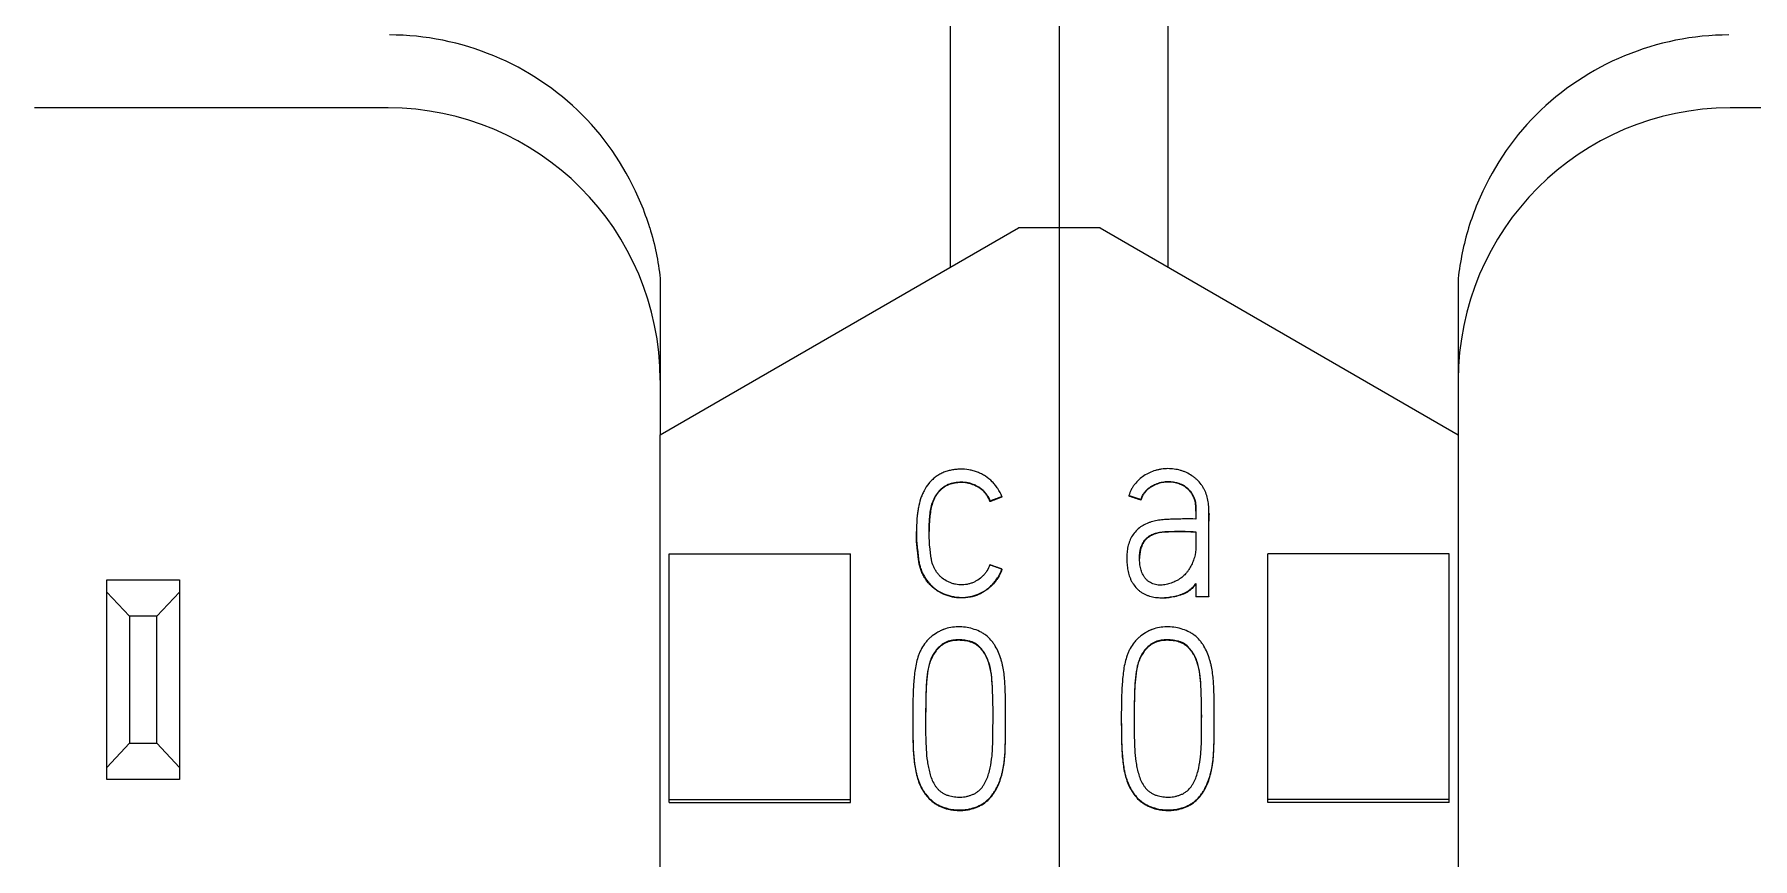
# Model space of a CAD drawing. Header units: millimetres. Extents: x 41350 to 54029, y 25852 to 34717.
# Drawn here: x 46935.92 to 46954.87, y 33548.63 to 33557.71 of the extents above; entities that cross this region are included whole.
import ezdxf

# ---------------------------------------------------------------- set-up
doc = ezdxf.new("R2010")
doc.units = ezdxf.units.MM
doc.set_wipeout_variables(frame=1)
doc.layers.add('! NO PLOT !', color=7, linetype='Continuous', true_color=0xff75dd, plot=False)
doc.layers.add('004-PI-DIN Šina', color=3, linetype='Continuous')
doc.layers.add('SI-ORMAR-Oprema', color=30, linetype='Continuous', lineweight=5)

# ---------------------------------------------------------------- blocks, each defined once
blk = doc.blocks.new('*U554')
at = {"layer": '004-PI-DIN Šina'}
for p, q in [((45.323, 57.85), (-241.3, 57.85)), ((45.323, 57.789), (-241.3, 57.789)), ((45.323, 52.625), (-241.3, 52.625))]:
    blk.add_line(p, q, dxfattribs=at)
blk = doc.blocks.new('6ES7521-1BL00-0AB0')
blk.add_wipeout([(-17.4, 69.029), (17.4, 69.029), (17.4, -77.971), (-17.4, -77.971)]).dxf.layer = 'SI-ORMAR-Oprema'
blk.add_wipeout([(-17.4, 69.029), (17.4, 69.029), (17.4, -77.971), (-17.4, -77.971)]).dxf.layer = 'SI-ORMAR-Oprema'
at = {"layer": 'SI-ORMAR-Oprema'}
for p, q in [((-17.4, 62.279), (-17.4, 56.709)), ((17.4, 62.279), (17.4, 56.709)), ((-16.2, 56.276), (-16.2, 61.023)), ((16.2, 56.276), (16.2, 61.023)), ((-6.1, 58.029), (-10, 58.029)), ((10, 58.029), (6.1, 58.029)), ((-17.4, 56.709), (-17.4, -56.709)), ((-16.95, 56.709), (-17.4, 56.709)), ((-16.95, 56.709), (-13, 54.429)), ((13, 54.429), (16.95, 56.709)), ((17.4, 56.709), (16.95, 56.709)), ((17.4, 56.709), (17.4, -56.709)), ((-13, 56.149), (-13, 54.429)), ((13, 56.149), (13, 54.429)), ((-13, 54.429), (-13, -54.387)), ((13, -54.387), (13, 54.429)), ((-16.632, 53.759), (-16.632, 53.753)), ((-16.499, 53.715), (-16.499, 53.709)), ((16.637, 53.699), (16.637, 53.692)), ((16.768, 53.748), (16.768, 53.742)), ((-15.748, 53.558), (-15.748, 53.565)), ((-15.892, 53.359), (-15.892, 53.221)), ((15.827, 53.369), (15.827, 53.363)), ((-16.655, 53.07), (-16.655, 53.064)), ((-15.1, 50.411), (-15.1, 53.115)), ((-13.1, 53.115), (-15.1, 53.115)), ((-13.1, 50.411), (-13.1, 53.115)), ((13.1, 50.411), (13.1, 53.115)), ((13.1, 53.115), (15.1, 53.115)), ((15.1, 50.411), (15.1, 53.115)), ((16.768, 52.948), (16.768, 52.942)), ((-15.892, 52.791), (-15.892, 52.647)), ((6.9, 52.829), (7.7, 52.829)), ((6.9, 52.695), (6.9, 52.829)), ((6.9, 50.762), (6.9, 52.695)), ((7.15, 52.429), (6.9, 52.695)), ((7.7, 52.695), (7.45, 52.429)), ((7.7, 52.829), (7.7, 52.695)), ((7.7, 52.695), (7.7, 50.762)), ((-15.892, 52.647), (-15.892, 52.641)), ((-15.892, 52.647), (-15.75, 52.647)), ((-15.75, 52.641), (-15.892, 52.641)), ((-15.75, 52.647), (-15.75, 52.641)), ((7.45, 52.429), (7.15, 52.429)), ((7.15, 52.429), (7.15, 51.029)), ((7.45, 51.029), (7.45, 52.429)), ((-16.715, 51.315), (-16.715, 51.309)), ((-15.691, 51.267), (-15.691, 51.273)), ((15.785, 51.315), (15.785, 51.309)), ((16.809, 51.267), (16.809, 51.273)), ((6.9, 50.762), (7.15, 51.029)), ((7.15, 51.029), (7.45, 51.029)), ((7.45, 51.029), (7.7, 50.762)), ((6.9, 50.629), (6.9, 50.762)), ((7.7, 50.629), (6.9, 50.629)), ((7.7, 50.762), (7.7, 50.629)), ((-15.1, 50.377), (-15.1, 50.411)), ((-13.1, 50.411), (-15.1, 50.411)), ((-13.1, 50.377), (-13.1, 50.411)), ((13.1, 50.377), (13.1, 50.411)), ((13.1, 50.411), (15.1, 50.411)), ((15.1, 50.377), (15.1, 50.411)), ((-13.1, 50.377), (-15.1, 50.377)), ((13.1, 50.377), (15.1, 50.377))]:
    blk.add_line(p, q, dxfattribs=at)
for centre, start, end in [((-10, 55.029), 90, 180), ((10, 55.029), 0, 90)]:
    blk.add_arc(centre, 3, start, end, dxfattribs=at)
for points, knots in [([(-10.017, 58.833), (-10.411, 58.833), (-11.195, 58.672), (-12.198, 58.011), (-12.691, 57.261), (-12.857, 56.8), (-12.885, 56.709)], [0, 0, 0, 0, 0.308367, 0.616734, 0.925101, 1, 1, 1, 1]), ([(12.885, 56.709), (12.857, 56.8), (12.691, 57.261), (12.198, 58.011), (11.195, 58.672), (10.411, 58.833), (10.017, 58.833), (10.017, 58.833), (10.017, 58.833)], [0, 0, 0, 0, 0.074899, 0.383266, 0.691633, 1, 1, 1, 1, 1, 1]), ([(-15.75, 52.647), (-15.75, 52.74), (-15.75, 52.833), (-15.75, 52.972), (-15.75, 53.018), (-15.75, 53.111), (-15.75, 53.158), (-15.75, 53.227), (-15.75, 53.25), (-15.751, 53.297), (-15.751, 53.343), (-15.751, 53.39), (-15.751, 53.436), (-15.75, 53.459), (-15.749, 53.529), (-15.747, 53.575), (-15.751, 53.644), (-15.753, 53.668), (-15.761, 53.714), (-15.766, 53.736), (-15.78, 53.78), (-15.789, 53.802), (-15.804, 53.833), (-15.81, 53.843), (-15.822, 53.863), (-15.829, 53.873), (-15.849, 53.9), (-15.865, 53.918), (-15.89, 53.942), (-15.899, 53.95), (-15.917, 53.964), (-15.927, 53.971), (-15.956, 53.99), (-15.976, 54.002), (-16.008, 54.016), (-16.019, 54.021), (-16.041, 54.029), (-16.052, 54.032), (-16.085, 54.042), (-16.108, 54.047), (-16.143, 54.051), (-16.155, 54.053), (-16.178, 54.054), (-16.19, 54.055), (-16.224, 54.054), (-16.248, 54.053), (-16.282, 54.048), (-16.294, 54.046), (-16.317, 54.041), (-16.328, 54.038), (-16.384, 54.021), (-16.426, 54.002), (-16.485, 53.963), (-16.503, 53.949), (-16.537, 53.917), (-16.553, 53.901), (-16.574, 53.873), (-16.581, 53.863), (-16.594, 53.844), (-16.611, 53.813), (-16.625, 53.781), (-16.632, 53.759)], [0, 0, 0, 0, 0.125, 0.125, 0.1875, 0.1875, 0.25, 0.25, 0.28125, 0.28125, 0.3125, 0.34375, 0.34375, 0.375, 0.375, 0.4375, 0.4375, 0.46875, 0.46875, 0.5, 0.5, 0.53125, 0.53125, 0.546875, 0.546875, 0.5625, 0.5625, 0.59375, 0.59375, 0.609375, 0.609375, 0.625, 0.625, 0.65625, 0.65625, 0.671875, 0.671875, 0.6875, 0.6875, 0.71875, 0.71875, 0.734375, 0.734375, 0.75, 0.75, 0.78125, 0.78125, 0.796875, 0.796875, 0.8125, 0.8125, 0.875, 0.875, 0.90625, 0.90625, 0.9375, 0.9375, 0.953125, 0.953125, 0.96875, 1, 1, 1, 1]), ([(16.768, 53.748), (16.756, 53.779), (16.741, 53.808), (16.715, 53.848), (16.705, 53.862), (16.69, 53.881), (16.685, 53.887), (16.674, 53.899), (16.668, 53.905), (16.639, 53.934), (16.614, 53.954), (16.573, 53.98), (16.558, 53.989), (16.529, 54.003), (16.514, 54.01), (16.484, 54.022), (16.469, 54.027), (16.437, 54.036), (16.421, 54.039), (16.373, 54.047), (16.34, 54.05), (16.291, 54.048), (16.275, 54.047), (16.242, 54.044), (16.226, 54.041), (16.194, 54.035), (16.179, 54.031), (16.148, 54.022), (16.132, 54.016), (16.102, 54.003), (16.088, 53.996), (16.06, 53.979), (16.046, 53.97), (16.02, 53.95), (16.008, 53.94), (15.99, 53.923), (15.985, 53.917), (15.973, 53.905), (15.968, 53.899), (15.942, 53.867), (15.924, 53.84), (15.902, 53.796), (15.895, 53.781), (15.882, 53.751), (15.877, 53.736), (15.862, 53.69), (15.854, 53.658), (15.845, 53.611), (15.843, 53.595), (15.838, 53.562), (15.836, 53.546), (15.831, 53.498), (15.829, 53.465), (15.828, 53.417), (15.827, 53.401), (15.827, 53.369), (15.827, 53.353), (15.827, 53.321), (15.827, 53.304), (15.827, 53.272), (15.828, 53.256), (15.83, 53.224), (15.832, 53.208), (15.835, 53.176), (15.838, 53.16), (15.842, 53.128), (15.843, 53.112), (15.846, 53.08), (15.848, 53.063), (15.853, 53.031), (15.856, 53.015), (15.863, 52.984), (15.867, 52.969), (15.878, 52.938), (15.884, 52.923), (15.897, 52.894), (15.905, 52.88), (15.922, 52.852), (15.931, 52.838), (15.95, 52.812), (15.96, 52.8), (15.976, 52.782), (15.982, 52.776), (15.993, 52.765), (15.999, 52.759), (16.018, 52.743), (16.03, 52.733), (16.07, 52.705), (16.098, 52.689), (16.143, 52.67), (16.159, 52.664), (16.19, 52.655), (16.205, 52.65), (16.237, 52.644), (16.253, 52.641), (16.277, 52.638), (16.286, 52.638), (16.302, 52.637), (16.31, 52.636), (16.351, 52.636), (16.383, 52.639), (16.423, 52.646), (16.431, 52.648), (16.447, 52.652), (16.455, 52.654), (16.478, 52.661), (16.493, 52.667), (16.538, 52.685), (16.566, 52.701), (16.607, 52.729), (16.62, 52.739), (16.644, 52.76), (16.668, 52.782), (16.689, 52.807), (16.708, 52.833), (16.717, 52.847), (16.743, 52.888), (16.757, 52.917), (16.768, 52.948)], [0, 0, 0, 0, 0.03125, 0.03125, 0.046875, 0.046875, 0.054687, 0.054687, 0.0625, 0.0625, 0.09375, 0.09375, 0.109375, 0.109375, 0.125, 0.125, 0.140625, 0.140625, 0.15625, 0.15625, 0.1875, 0.1875, 0.203125, 0.203125, 0.21875, 0.21875, 0.234375, 0.234375, 0.25, 0.25, 0.265625, 0.265625, 0.28125, 0.28125, 0.296875, 0.296875, 0.304687, 0.304687, 0.3125, 0.3125, 0.34375, 0.34375, 0.359375, 0.359375, 0.375, 0.375, 0.40625, 0.40625, 0.421875, 0.421875, 0.4375, 0.4375, 0.46875, 0.46875, 0.484375, 0.484375, 0.5, 0.5, 0.515625, 0.515625, 0.53125, 0.53125, 0.546875, 0.546875, 0.5625, 0.5625, 0.578125, 0.578125, 0.59375, 0.59375, 0.609375, 0.609375, 0.625, 0.625, 0.640625, 0.640625, 0.65625, 0.65625, 0.671875, 0.671875, 0.6875, 0.6875, 0.695313, 0.695313, 0.703125, 0.703125, 0.71875, 0.71875, 0.75, 0.75, 0.765625, 0.765625, 0.78125, 0.78125, 0.796875, 0.796875, 0.804688, 0.804688, 0.8125, 0.8125, 0.84375, 0.84375, 0.851563, 0.851563, 0.859375, 0.859375, 0.875, 0.875, 0.90625, 0.90625, 0.921875, 0.921875, 0.9375, 0.953125, 0.953125, 0.96875, 0.96875, 1, 1, 1, 1]), ([(-16.499, 53.715), (-16.493, 53.735), (-16.484, 53.753), (-16.469, 53.779), (-16.463, 53.788), (-16.45, 53.804), (-16.444, 53.812), (-16.422, 53.834), (-16.406, 53.846), (-16.371, 53.869), (-16.353, 53.878), (-16.316, 53.893), (-16.296, 53.9), (-16.256, 53.909), (-16.236, 53.912), (-16.205, 53.913), (-16.195, 53.913), (-16.174, 53.913), (-16.164, 53.912), (-16.133, 53.908), (-16.113, 53.904), (-16.084, 53.896), (-16.075, 53.892), (-16.056, 53.885), (-16.046, 53.88), (-16.019, 53.866), (-16.002, 53.854), (-15.979, 53.834), (-15.972, 53.827), (-15.958, 53.812), (-15.945, 53.796), (-15.934, 53.779), (-15.924, 53.761), (-15.92, 53.752), (-15.908, 53.723), (-15.902, 53.704), (-15.897, 53.673), (-15.895, 53.663), (-15.893, 53.643), (-15.893, 53.633), (-15.892, 53.602), (-15.892, 53.582), (-15.892, 53.541), (-15.892, 53.52), (-15.892, 53.5)], [0, 0, 0, 0, 0.0625, 0.0625, 0.09375, 0.09375, 0.125, 0.125, 0.1875, 0.1875, 0.25, 0.25, 0.3125, 0.3125, 0.375, 0.375, 0.40625, 0.40625, 0.4375, 0.4375, 0.5, 0.5, 0.53125, 0.53125, 0.5625, 0.5625, 0.625, 0.625, 0.65625, 0.65625, 0.6875, 0.71875, 0.71875, 0.75, 0.75, 0.8125, 0.8125, 0.84375, 0.84375, 0.875, 0.875, 0.9375, 0.9375, 1, 1, 1, 1]), ([(-15.892, 53.587), (-15.892, 53.596), (-15.892, 53.606), (-15.892, 53.626), (-15.893, 53.636), (-15.895, 53.657), (-15.897, 53.667), (-15.902, 53.697), (-15.908, 53.716), (-15.919, 53.745), (-15.924, 53.754), (-15.934, 53.772), (-15.945, 53.789), (-15.958, 53.805), (-15.971, 53.82), (-15.979, 53.827), (-16.002, 53.848), (-16.018, 53.859), (-16.045, 53.874), (-16.055, 53.878), (-16.074, 53.886), (-16.093, 53.893), (-16.113, 53.898), (-16.133, 53.902), (-16.143, 53.903), (-16.174, 53.907), (-16.195, 53.908), (-16.225, 53.906), (-16.235, 53.905), (-16.256, 53.902), (-16.266, 53.9), (-16.296, 53.894), (-16.315, 53.887), (-16.344, 53.876), (-16.353, 53.871), (-16.371, 53.862), (-16.38, 53.857), (-16.406, 53.84), (-16.422, 53.827), (-16.444, 53.806), (-16.451, 53.798), (-16.463, 53.782), (-16.474, 53.765), (-16.484, 53.747), (-16.492, 53.728), (-16.496, 53.719), (-16.499, 53.709)], [0, 0, 0, 0, 0.033132, 0.033132, 0.067663, 0.067663, 0.102194, 0.102194, 0.171256, 0.171256, 0.205787, 0.205787, 0.240318, 0.274849, 0.274849, 0.30938, 0.30938, 0.378442, 0.378442, 0.412973, 0.412973, 0.447504, 0.482035, 0.482035, 0.516566, 0.516566, 0.585628, 0.585628, 0.620159, 0.620159, 0.65469, 0.65469, 0.723752, 0.723752, 0.758283, 0.758283, 0.792814, 0.792814, 0.861876, 0.861876, 0.896407, 0.896407, 0.930938, 0.965469, 0.965469, 1, 1, 1, 1]), ([(16.635, 52.995), (16.626, 52.972), (16.616, 52.95), (16.597, 52.92), (16.59, 52.91), (16.574, 52.891), (16.566, 52.881), (16.541, 52.856), (16.522, 52.841), (16.491, 52.821), (16.48, 52.815), (16.459, 52.804), (16.448, 52.799), (16.425, 52.79), (16.414, 52.787), (16.39, 52.781), (16.378, 52.779), (16.342, 52.774), (16.317, 52.773), (16.281, 52.777), (16.269, 52.778), (16.245, 52.783), (16.233, 52.786), (16.21, 52.793), (16.199, 52.798), (16.176, 52.807), (16.165, 52.813), (16.134, 52.831), (16.114, 52.845), (16.087, 52.87), (16.079, 52.878), (16.063, 52.897), (16.055, 52.906), (16.041, 52.926), (16.035, 52.936), (16.023, 52.958), (16.018, 52.969), (16.004, 53.002), (15.997, 53.025), (15.99, 53.061), (15.988, 53.073), (15.985, 53.097), (15.984, 53.109), (15.981, 53.133), (15.98, 53.145), (15.977, 53.169), (15.975, 53.181), (15.972, 53.205), (15.971, 53.217), (15.97, 53.241), (15.969, 53.254), (15.968, 53.278), (15.967, 53.29), (15.966, 53.314), (15.966, 53.326), (15.966, 53.363), (15.966, 53.387), (15.967, 53.436), (15.968, 53.46), (15.971, 53.508), (15.973, 53.533), (15.979, 53.581), (15.983, 53.605), (15.993, 53.652), (16, 53.675), (16.014, 53.709), (16.019, 53.721), (16.029, 53.742), (16.041, 53.764), (16.055, 53.784), (16.07, 53.803), (16.078, 53.812), (16.104, 53.838), (16.123, 53.853), (16.149, 53.868), (16.155, 53.871), (16.166, 53.877), (16.171, 53.88), (16.188, 53.887), (16.2, 53.891), (16.223, 53.897), (16.235, 53.9), (16.26, 53.904), (16.272, 53.906), (16.309, 53.909), (16.333, 53.909), (16.369, 53.906), (16.382, 53.904), (16.406, 53.899), (16.418, 53.895), (16.441, 53.888), (16.452, 53.883), (16.475, 53.874), (16.486, 53.868), (16.507, 53.856), (16.518, 53.85), (16.538, 53.836), (16.548, 53.828), (16.566, 53.812), (16.574, 53.803), (16.59, 53.784), (16.598, 53.774), (16.618, 53.743), (16.628, 53.722), (16.637, 53.699)], [0, 0, 0, 0, 0.03125, 0.03125, 0.046875, 0.046875, 0.0625, 0.0625, 0.09375, 0.09375, 0.109375, 0.109375, 0.125, 0.125, 0.140625, 0.140625, 0.15625, 0.15625, 0.1875, 0.1875, 0.203125, 0.203125, 0.21875, 0.21875, 0.234375, 0.234375, 0.25, 0.25, 0.28125, 0.28125, 0.296875, 0.296875, 0.3125, 0.3125, 0.328125, 0.328125, 0.34375, 0.34375, 0.375, 0.375, 0.390625, 0.390625, 0.40625, 0.40625, 0.421875, 0.421875, 0.4375, 0.4375, 0.453125, 0.453125, 0.46875, 0.46875, 0.484375, 0.484375, 0.5, 0.5, 0.53125, 0.53125, 0.5625, 0.5625, 0.59375, 0.59375, 0.625, 0.625, 0.65625, 0.65625, 0.671875, 0.671875, 0.6875, 0.703125, 0.703125, 0.71875, 0.71875, 0.75, 0.75, 0.757812, 0.757812, 0.765625, 0.765625, 0.78125, 0.78125, 0.796875, 0.796875, 0.8125, 0.8125, 0.84375, 0.84375, 0.859375, 0.859375, 0.875, 0.875, 0.890625, 0.890625, 0.90625, 0.90625, 0.921875, 0.921875, 0.9375, 0.9375, 0.953125, 0.953125, 0.96875, 0.96875, 1, 1, 1, 1]), ([(16.637, 53.692), (16.629, 53.715), (16.618, 53.737), (16.598, 53.767), (16.591, 53.777), (16.575, 53.796), (16.567, 53.805), (16.54, 53.829), (16.52, 53.843), (16.477, 53.867), (16.455, 53.877), (16.42, 53.888), (16.408, 53.892), (16.385, 53.897), (16.372, 53.899), (16.348, 53.902), (16.336, 53.902), (16.311, 53.902), (16.299, 53.902), (16.275, 53.9), (16.263, 53.898), (16.238, 53.894), (16.226, 53.892), (16.203, 53.886), (16.191, 53.882), (16.169, 53.872), (16.158, 53.867), (16.126, 53.849), (16.107, 53.834), (16.081, 53.808), (16.072, 53.799), (16.057, 53.78), (16.05, 53.77), (16.037, 53.75), (16.031, 53.739), (16.02, 53.717), (16.015, 53.706), (16.001, 53.672), (15.994, 53.649), (15.983, 53.602), (15.98, 53.578), (15.974, 53.53), (15.972, 53.506), (15.968, 53.458), (15.967, 53.434), (15.966, 53.394), (15.966, 53.378), (15.966, 53.362)], [0, 0, 0, 0, 0.063877, 0.063877, 0.095816, 0.095816, 0.127755, 0.127755, 0.191632, 0.191632, 0.255509, 0.255509, 0.287448, 0.287448, 0.319387, 0.319387, 0.351325, 0.351325, 0.383264, 0.383264, 0.415203, 0.415203, 0.447141, 0.447141, 0.47908, 0.47908, 0.511019, 0.511019, 0.574896, 0.574896, 0.606835, 0.606835, 0.638774, 0.638774, 0.670712, 0.670712, 0.702651, 0.702651, 0.766528, 0.766528, 0.830406, 0.830406, 0.894283, 0.894283, 0.95816, 0.95816, 1, 1, 1, 1]), ([(-15.892, 53.5), (-15.936, 53.501), (-15.98, 53.501), (-16.046, 53.5), (-16.068, 53.5), (-16.112, 53.499), (-16.156, 53.498), (-16.2, 53.496), (-16.244, 53.493), (-16.266, 53.491), (-16.31, 53.485), (-16.332, 53.481), (-16.364, 53.474), (-16.374, 53.471), (-16.396, 53.465), (-16.406, 53.461), (-16.437, 53.45), (-16.457, 53.44), (-16.494, 53.419), (-16.512, 53.406), (-16.546, 53.377), (-16.561, 53.361), (-16.588, 53.327), (-16.599, 53.309), (-16.619, 53.269), (-16.627, 53.249), (-16.64, 53.207), (-16.645, 53.186), (-16.65, 53.153), (-16.651, 53.142), (-16.653, 53.121), (-16.656, 53.088), (-16.656, 53.056), (-16.653, 53.012), (-16.651, 52.991), (-16.647, 52.958), (-16.645, 52.947), (-16.641, 52.926), (-16.639, 52.915), (-16.631, 52.883), (-16.624, 52.863), (-16.611, 52.833), (-16.606, 52.823), (-16.596, 52.803), (-16.59, 52.794), (-16.572, 52.767), (-16.559, 52.75), (-16.536, 52.726), (-16.528, 52.719), (-16.511, 52.705), (-16.502, 52.698), (-16.474, 52.68), (-16.455, 52.67), (-16.424, 52.658), (-16.414, 52.654), (-16.392, 52.648), (-16.382, 52.645), (-16.35, 52.638), (-16.328, 52.635), (-16.284, 52.632), (-16.262, 52.633), (-16.218, 52.635), (-16.196, 52.638), (-16.153, 52.645), (-16.131, 52.649), (-16.099, 52.656), (-16.088, 52.659), (-16.067, 52.665), (-16.057, 52.668), (-16.026, 52.68), (-16.006, 52.689), (-15.978, 52.707), (-15.969, 52.713), (-15.952, 52.727), (-15.944, 52.734), (-15.92, 52.757), (-15.905, 52.773), (-15.892, 52.791)], [0, 0, 0, 0, 0.0625, 0.0625, 0.09375, 0.09375, 0.125, 0.15625, 0.15625, 0.1875, 0.1875, 0.21875, 0.21875, 0.234375, 0.234375, 0.25, 0.25, 0.28125, 0.28125, 0.3125, 0.3125, 0.34375, 0.34375, 0.375, 0.375, 0.40625, 0.40625, 0.4375, 0.4375, 0.453125, 0.453125, 0.46875, 0.5, 0.5, 0.53125, 0.53125, 0.546875, 0.546875, 0.5625, 0.5625, 0.59375, 0.59375, 0.609375, 0.609375, 0.625, 0.625, 0.65625, 0.65625, 0.671875, 0.671875, 0.6875, 0.6875, 0.71875, 0.71875, 0.734375, 0.734375, 0.75, 0.75, 0.78125, 0.78125, 0.8125, 0.8125, 0.84375, 0.84375, 0.875, 0.875, 0.890625, 0.890625, 0.90625, 0.90625, 0.9375, 0.9375, 0.953125, 0.953125, 0.96875, 0.96875, 1, 1, 1, 1]), ([(-15.892, 53.221), (-15.891, 53.182), (-15.894, 53.143), (-15.904, 53.095), (-15.907, 53.086), (-15.912, 53.067), (-15.915, 53.057), (-15.924, 53.029), (-15.932, 53.011), (-15.949, 52.977), (-15.959, 52.96), (-15.975, 52.935), (-15.981, 52.927), (-15.993, 52.912), (-15.999, 52.904), (-16.019, 52.882), (-16.033, 52.869), (-16.064, 52.845), (-16.08, 52.834), (-16.106, 52.819), (-16.115, 52.815), (-16.133, 52.806), (-16.142, 52.803), (-16.169, 52.792), (-16.188, 52.786), (-16.227, 52.777), (-16.246, 52.774), (-16.276, 52.771), (-16.286, 52.771), (-16.305, 52.772), (-16.315, 52.773), (-16.345, 52.778), (-16.364, 52.784), (-16.391, 52.796), (-16.399, 52.801), (-16.416, 52.812), (-16.423, 52.818), (-16.438, 52.831), (-16.445, 52.839), (-16.457, 52.854), (-16.463, 52.862), (-16.473, 52.879), (-16.478, 52.888), (-16.486, 52.906), (-16.49, 52.915), (-16.499, 52.942), (-16.504, 52.962), (-16.509, 52.991), (-16.51, 53), (-16.512, 53.02), (-16.516, 53.069), (-16.514, 53.117), (-16.504, 53.166), (-16.501, 53.175), (-16.495, 53.194), (-16.492, 53.203), (-16.48, 53.231), (-16.471, 53.248), (-16.453, 53.272), (-16.446, 53.279), (-16.432, 53.293), (-16.424, 53.299), (-16.408, 53.311), (-16.4, 53.316), (-16.382, 53.326), (-16.373, 53.33), (-16.346, 53.341), (-16.327, 53.347), (-16.288, 53.355), (-16.268, 53.358), (-16.229, 53.362), (-16.209, 53.362), (-16.169, 53.364), (-16.149, 53.364), (-16.09, 53.365), (-16.05, 53.365), (-15.971, 53.364), (-15.931, 53.362), (-15.892, 53.359)], [0, 0, 0, 0, 0.0625, 0.0625, 0.078125, 0.078125, 0.09375, 0.09375, 0.125, 0.125, 0.15625, 0.15625, 0.171875, 0.171875, 0.1875, 0.1875, 0.21875, 0.21875, 0.25, 0.25, 0.265625, 0.265625, 0.28125, 0.28125, 0.3125, 0.3125, 0.34375, 0.34375, 0.359375, 0.359375, 0.375, 0.375, 0.40625, 0.40625, 0.421875, 0.421875, 0.4375, 0.4375, 0.453125, 0.453125, 0.46875, 0.46875, 0.484375, 0.484375, 0.5, 0.5, 0.53125, 0.53125, 0.546875, 0.546875, 0.5625, 0.625, 0.625, 0.640625, 0.640625, 0.65625, 0.65625, 0.6875, 0.6875, 0.703125, 0.703125, 0.71875, 0.71875, 0.734375, 0.734375, 0.75, 0.75, 0.78125, 0.78125, 0.8125, 0.8125, 0.84375, 0.84375, 0.875, 0.875, 0.9375, 0.9375, 1, 1, 1, 1]), ([(-15.892, 53.353), (-15.931, 53.356), (-15.969, 53.358), (-16.046, 53.359), (-16.085, 53.359), (-16.143, 53.358), (-16.162, 53.357), (-16.2, 53.357), (-16.22, 53.356), (-16.258, 53.353), (-16.277, 53.351), (-16.306, 53.345), (-16.316, 53.343), (-16.335, 53.338), (-16.344, 53.335), (-16.372, 53.325), (-16.39, 53.316), (-16.415, 53.3), (-16.423, 53.294), (-16.438, 53.281), (-16.445, 53.274), (-16.458, 53.259), (-16.464, 53.251), (-16.475, 53.234), (-16.479, 53.225), (-16.488, 53.207), (-16.491, 53.198), (-16.498, 53.18), (-16.501, 53.17), (-16.511, 53.129), (-16.515, 53.096), (-16.515, 53.064)], [0, 0, 0, 0, 0.14645, 0.14645, 0.292901, 0.292901, 0.366126, 0.366126, 0.439351, 0.439351, 0.512576, 0.512576, 0.549189, 0.549189, 0.585802, 0.585802, 0.659027, 0.659027, 0.695639, 0.695639, 0.732252, 0.732252, 0.768865, 0.768865, 0.805477, 0.805477, 0.84209, 0.84209, 0.878702, 0.878702, 1, 1, 1, 1]), ([(16.768, 52.942), (16.757, 52.911), (16.743, 52.882), (16.718, 52.841), (16.709, 52.828), (16.694, 52.808), (16.689, 52.802), (16.679, 52.789), (16.673, 52.783), (16.645, 52.754), (16.621, 52.733), (16.581, 52.705), (16.567, 52.696), (16.539, 52.681), (16.524, 52.673), (16.495, 52.661), (16.48, 52.655), (16.449, 52.646), (16.433, 52.642), (16.385, 52.633), (16.352, 52.63), (16.304, 52.63), (16.288, 52.631), (16.255, 52.634), (16.239, 52.637), (16.192, 52.647), (16.161, 52.656), (16.116, 52.675), (16.101, 52.682), (16.073, 52.698), (16.059, 52.707), (16.033, 52.725), (16.014, 52.74), (15.996, 52.756), (15.984, 52.768), (15.978, 52.773), (15.962, 52.791), (15.952, 52.804), (15.932, 52.83), (15.923, 52.843), (15.907, 52.871), (15.899, 52.885), (15.885, 52.914), (15.879, 52.929), (15.868, 52.96), (15.864, 52.975), (15.856, 53.006), (15.853, 53.022), (15.849, 53.054), (15.847, 53.07), (15.843, 53.103), (15.842, 53.119), (15.838, 53.151), (15.836, 53.167), (15.832, 53.199), (15.83, 53.215), (15.828, 53.247), (15.827, 53.263), (15.827, 53.296), (15.827, 53.312), (15.827, 53.34), (15.827, 53.352), (15.827, 53.364)], [0, 0, 0, 0, 0.061089, 0.061089, 0.091634, 0.091634, 0.106906, 0.106906, 0.122178, 0.122178, 0.183268, 0.183268, 0.213812, 0.213812, 0.244357, 0.244357, 0.274901, 0.274901, 0.305446, 0.305446, 0.366535, 0.366535, 0.39708, 0.39708, 0.427625, 0.427625, 0.488714, 0.488714, 0.519258, 0.519258, 0.549803, 0.549803, 0.580348, 0.59562, 0.59562, 0.610892, 0.610892, 0.641437, 0.641437, 0.671981, 0.671981, 0.702526, 0.702526, 0.733071, 0.733071, 0.763615, 0.763615, 0.79416, 0.79416, 0.824704, 0.824704, 0.855249, 0.855249, 0.885794, 0.885794, 0.916338, 0.916338, 0.946883, 0.946883, 0.977428, 0.977428, 1, 1, 1, 1]), ([(-15.892, 52.785), (-15.905, 52.767), (-15.92, 52.751), (-15.943, 52.728), (-15.951, 52.721), (-15.969, 52.707), (-15.978, 52.701), (-16.005, 52.683), (-16.025, 52.674), (-16.066, 52.659), (-16.087, 52.653), (-16.13, 52.643), (-16.151, 52.639), (-16.194, 52.632), (-16.227, 52.628), (-16.26, 52.627), (-16.272, 52.627)], [0, 0, 0, 0, 0.15321, 0.15321, 0.229815, 0.229815, 0.306419, 0.306419, 0.459629, 0.459629, 0.612839, 0.612839, 0.766049, 0.766049, 0.919258, 1, 1, 1, 1]), ([(-16.374, 52.283), (-16.348, 52.293), (-16.322, 52.3), (-16.269, 52.309), (-16.243, 52.312), (-16.188, 52.313), (-16.161, 52.311), (-16.108, 52.304), (-16.082, 52.298), (-16.029, 52.283), (-16.004, 52.273), (-15.968, 52.256), (-15.956, 52.25), (-15.933, 52.236), (-15.921, 52.228), (-15.889, 52.204), (-15.87, 52.185), (-15.843, 52.155), (-15.835, 52.144), (-15.819, 52.123), (-15.812, 52.111), (-15.791, 52.077), (-15.779, 52.053), (-15.758, 52.004), (-15.749, 51.979), (-15.737, 51.94), (-15.733, 51.927), (-15.727, 51.902), (-15.718, 51.863), (-15.703, 51.771), (-15.698, 51.692), (-15.693, 51.587), (-15.692, 51.534), (-15.691, 51.429), (-15.691, 51.376), (-15.691, 51.27), (-15.691, 51.164), (-15.692, 51.059), (-15.696, 50.953), (-15.698, 50.9), (-15.709, 50.795), (-15.718, 50.743), (-15.735, 50.678), (-15.739, 50.665), (-15.747, 50.64), (-15.751, 50.627), (-15.765, 50.589), (-15.776, 50.564), (-15.795, 50.529), (-15.801, 50.517), (-15.815, 50.494), (-15.823, 50.482), (-15.846, 50.45), (-15.863, 50.429), (-15.892, 50.402), (-15.903, 50.393), (-15.924, 50.376), (-15.936, 50.369), (-15.97, 50.347), (-15.994, 50.336), (-16.032, 50.322), (-16.045, 50.317), (-16.072, 50.31), (-16.085, 50.307), (-16.125, 50.299), (-16.151, 50.296), (-16.205, 50.294), (-16.233, 50.295), (-16.287, 50.301), (-16.313, 50.306), (-16.352, 50.317), (-16.365, 50.321), (-16.391, 50.33), (-16.403, 50.335), (-16.44, 50.353), (-16.463, 50.366), (-16.496, 50.39), (-16.507, 50.399), (-16.527, 50.417), (-16.537, 50.427), (-16.564, 50.457), (-16.58, 50.478), (-16.602, 50.512), (-16.609, 50.524), (-16.622, 50.548), (-16.628, 50.56), (-16.644, 50.597), (-16.654, 50.622), (-16.666, 50.66), (-16.669, 50.673), (-16.676, 50.699), (-16.679, 50.712), (-16.687, 50.752), (-16.691, 50.778), (-16.709, 50.911), (-16.712, 51.017), (-16.714, 51.177), (-16.715, 51.231), (-16.715, 51.337), (-16.715, 51.391), (-16.713, 51.497), (-16.712, 51.551), (-16.707, 51.657), (-16.704, 51.71), (-16.693, 51.816), (-16.686, 51.869), (-16.667, 51.947), (-16.66, 51.973), (-16.646, 52.011), (-16.641, 52.024), (-16.63, 52.049), (-16.624, 52.061), (-16.604, 52.097), (-16.589, 52.119), (-16.563, 52.151), (-16.554, 52.162), (-16.535, 52.181), (-16.525, 52.191), (-16.494, 52.217), (-16.472, 52.233), (-16.436, 52.255), (-16.424, 52.261), (-16.406, 52.27), (-16.396, 52.274), (-16.387, 52.278), (-16.38, 52.281), (-16.377, 52.282), (-16.374, 52.283)], [0, 0, 0, 0, 0.015625, 0.015625, 0.03125, 0.03125, 0.046875, 0.046875, 0.0625, 0.0625, 0.078125, 0.078125, 0.085937, 0.085937, 0.09375, 0.09375, 0.109375, 0.109375, 0.117187, 0.117187, 0.125, 0.125, 0.140625, 0.140625, 0.15625, 0.15625, 0.164062, 0.164062, 0.171875, 0.1875, 0.21875, 0.21875, 0.25, 0.25, 0.28125, 0.28125, 0.3125, 0.34375, 0.34375, 0.375, 0.375, 0.40625, 0.40625, 0.414062, 0.414062, 0.421875, 0.421875, 0.4375, 0.4375, 0.445312, 0.445312, 0.453125, 0.453125, 0.46875, 0.46875, 0.476562, 0.476562, 0.484375, 0.484375, 0.5, 0.5, 0.507812, 0.507812, 0.515625, 0.515625, 0.53125, 0.53125, 0.546875, 0.546875, 0.5625, 0.5625, 0.570312, 0.570312, 0.578125, 0.578125, 0.59375, 0.59375, 0.601562, 0.601562, 0.609375, 0.609375, 0.625, 0.625, 0.632812, 0.632812, 0.640625, 0.640625, 0.65625, 0.65625, 0.664062, 0.664062, 0.671875, 0.671875, 0.6875, 0.6875, 0.75, 0.75, 0.78125, 0.78125, 0.8125, 0.8125, 0.84375, 0.84375, 0.875, 0.875, 0.90625, 0.90625, 0.921875, 0.921875, 0.929687, 0.929687, 0.9375, 0.9375, 0.953125, 0.953125, 0.960937, 0.960937, 0.96875, 0.96875, 0.984375, 0.984375, 0.992187, 0.992187, 0.996094, 0.998047, 0.998047, 1, 1, 1, 1]), ([(16.126, 52.283), (16.152, 52.293), (16.178, 52.3), (16.231, 52.309), (16.257, 52.312), (16.312, 52.313), (16.339, 52.311), (16.392, 52.304), (16.418, 52.298), (16.471, 52.283), (16.496, 52.273), (16.532, 52.256), (16.544, 52.25), (16.567, 52.236), (16.579, 52.228), (16.611, 52.204), (16.63, 52.185), (16.657, 52.155), (16.665, 52.144), (16.681, 52.123), (16.688, 52.111), (16.709, 52.077), (16.721, 52.053), (16.742, 52.004), (16.751, 51.979), (16.763, 51.94), (16.767, 51.927), (16.773, 51.902), (16.782, 51.863), (16.797, 51.771), (16.802, 51.692), (16.807, 51.587), (16.808, 51.534), (16.809, 51.429), (16.809, 51.376), (16.809, 51.27), (16.809, 51.164), (16.808, 51.059), (16.804, 50.953), (16.802, 50.9), (16.791, 50.795), (16.782, 50.743), (16.765, 50.678), (16.761, 50.665), (16.753, 50.64), (16.749, 50.627), (16.735, 50.589), (16.724, 50.564), (16.705, 50.529), (16.699, 50.517), (16.685, 50.494), (16.677, 50.482), (16.654, 50.45), (16.637, 50.429), (16.608, 50.402), (16.597, 50.393), (16.576, 50.376), (16.564, 50.369), (16.53, 50.347), (16.506, 50.336), (16.468, 50.322), (16.455, 50.317), (16.428, 50.31), (16.415, 50.307), (16.375, 50.299), (16.349, 50.296), (16.295, 50.294), (16.267, 50.295), (16.213, 50.301), (16.187, 50.306), (16.148, 50.317), (16.135, 50.321), (16.109, 50.33), (16.097, 50.335), (16.06, 50.353), (16.037, 50.366), (16.004, 50.39), (15.993, 50.399), (15.973, 50.417), (15.963, 50.427), (15.936, 50.457), (15.92, 50.478), (15.898, 50.512), (15.891, 50.524), (15.878, 50.548), (15.872, 50.56), (15.856, 50.597), (15.846, 50.622), (15.834, 50.66), (15.831, 50.673), (15.824, 50.699), (15.821, 50.712), (15.813, 50.752), (15.809, 50.778), (15.791, 50.911), (15.788, 51.017), (15.786, 51.177), (15.785, 51.231), (15.785, 51.337), (15.785, 51.391), (15.787, 51.497), (15.788, 51.551), (15.793, 51.657), (15.796, 51.71), (15.807, 51.816), (15.814, 51.869), (15.833, 51.947), (15.84, 51.973), (15.854, 52.011), (15.859, 52.024), (15.87, 52.049), (15.876, 52.061), (15.896, 52.097), (15.911, 52.119), (15.937, 52.151), (15.946, 52.162), (15.965, 52.181), (15.975, 52.191), (16.006, 52.217), (16.028, 52.233), (16.064, 52.255), (16.076, 52.261), (16.094, 52.27), (16.104, 52.274), (16.113, 52.278), (16.12, 52.281), (16.123, 52.282), (16.126, 52.283)], [0, 0, 0, 0, 0.015625, 0.015625, 0.03125, 0.03125, 0.046875, 0.046875, 0.0625, 0.0625, 0.078125, 0.078125, 0.085938, 0.085938, 0.09375, 0.09375, 0.109375, 0.109375, 0.117188, 0.117188, 0.125, 0.125, 0.140625, 0.140625, 0.15625, 0.15625, 0.164063, 0.164063, 0.171875, 0.1875, 0.21875, 0.21875, 0.25, 0.25, 0.28125, 0.28125, 0.3125, 0.34375, 0.34375, 0.375, 0.375, 0.40625, 0.40625, 0.414063, 0.414063, 0.421875, 0.421875, 0.4375, 0.4375, 0.445313, 0.445313, 0.453125, 0.453125, 0.46875, 0.46875, 0.476563, 0.476563, 0.484375, 0.484375, 0.5, 0.5, 0.507813, 0.507813, 0.515625, 0.515625, 0.53125, 0.53125, 0.546875, 0.546875, 0.5625, 0.5625, 0.570313, 0.570313, 0.578125, 0.578125, 0.59375, 0.59375, 0.601563, 0.601563, 0.609375, 0.609375, 0.625, 0.625, 0.632813, 0.632813, 0.640625, 0.640625, 0.65625, 0.65625, 0.664063, 0.664063, 0.671875, 0.671875, 0.6875, 0.6875, 0.75, 0.75, 0.78125, 0.78125, 0.8125, 0.8125, 0.84375, 0.84375, 0.875, 0.875, 0.90625, 0.90625, 0.921875, 0.921875, 0.929688, 0.929688, 0.9375, 0.9375, 0.953125, 0.953125, 0.960938, 0.960938, 0.96875, 0.96875, 0.984375, 0.984375, 0.992188, 0.992188, 0.996094, 0.998047, 0.998047, 1, 1, 1, 1]), ([(-16.031, 52.131), (-16.011, 52.12), (-15.993, 52.107), (-15.961, 52.075), (-15.947, 52.058), (-15.922, 52.021), (-15.911, 52.001), (-15.892, 51.961), (-15.883, 51.94), (-15.862, 51.877), (-15.853, 51.834), (-15.845, 51.768), (-15.843, 51.745), (-15.839, 51.701), (-15.838, 51.679), (-15.833, 51.568), (-15.83, 51.479), (-15.829, 51.3), (-15.83, 51.211), (-15.831, 51.078), (-15.832, 51.011), (-15.836, 50.944), (-15.839, 50.9), (-15.842, 50.878), (-15.85, 50.811), (-15.858, 50.768), (-15.875, 50.703), (-15.881, 50.682), (-15.896, 50.64), (-15.905, 50.619), (-15.92, 50.589), (-15.926, 50.58), (-15.938, 50.561), (-15.944, 50.552), (-15.965, 50.525), (-15.981, 50.51), (-16.008, 50.49), (-16.018, 50.483), (-16.037, 50.472), (-16.047, 50.468), (-16.068, 50.459), (-16.079, 50.455), (-16.1, 50.449), (-16.111, 50.446), (-16.144, 50.439), (-16.166, 50.437), (-16.2, 50.436), (-16.211, 50.436), (-16.234, 50.437), (-16.245, 50.438), (-16.278, 50.442), (-16.3, 50.447), (-16.332, 50.457), (-16.343, 50.461), (-16.363, 50.47), (-16.383, 50.48), (-16.402, 50.493), (-16.42, 50.507), (-16.428, 50.514), (-16.443, 50.53), (-16.451, 50.539), (-16.464, 50.557), (-16.47, 50.566), (-16.487, 50.595), (-16.497, 50.615), (-16.514, 50.656), (-16.521, 50.678), (-16.533, 50.721), (-16.538, 50.742), (-16.547, 50.785), (-16.558, 50.851), (-16.564, 50.916), (-16.572, 51.047), (-16.573, 51.135), (-16.573, 51.267), (-16.573, 51.311), (-16.572, 51.399), (-16.572, 51.443), (-16.571, 51.53), (-16.57, 51.574), (-16.566, 51.662), (-16.563, 51.706), (-16.555, 51.793), (-16.549, 51.837), (-16.536, 51.891), (-16.533, 51.901), (-16.527, 51.922), (-16.523, 51.933), (-16.512, 51.963), (-16.503, 51.983), (-16.481, 52.022), (-16.469, 52.04), (-16.441, 52.074), (-16.426, 52.09), (-16.4, 52.111), (-16.391, 52.118), (-16.373, 52.13), (-16.363, 52.136), (-16.343, 52.145), (-16.333, 52.149), (-16.312, 52.156), (-16.301, 52.159), (-16.269, 52.166), (-16.247, 52.168), (-16.213, 52.169), (-16.202, 52.169), (-16.18, 52.168), (-16.169, 52.167), (-16.136, 52.164), (-16.114, 52.161), (-16.082, 52.152), (-16.071, 52.149), (-16.056, 52.143), (-16.048, 52.14), (-16.041, 52.136), (-16.036, 52.134), (-16.033, 52.132), (-16.031, 52.131)], [0, 0, 0, 0, 0.015625, 0.015625, 0.03125, 0.03125, 0.046875, 0.046875, 0.0625, 0.0625, 0.09375, 0.09375, 0.109375, 0.109375, 0.125, 0.125, 0.1875, 0.1875, 0.25, 0.25, 0.28125, 0.296875, 0.296875, 0.3125, 0.3125, 0.34375, 0.34375, 0.359375, 0.359375, 0.375, 0.375, 0.382813, 0.382813, 0.390625, 0.390625, 0.40625, 0.40625, 0.414063, 0.414063, 0.421875, 0.421875, 0.429688, 0.429688, 0.4375, 0.4375, 0.453125, 0.453125, 0.460938, 0.460938, 0.46875, 0.46875, 0.484375, 0.484375, 0.492188, 0.492188, 0.5, 0.507813, 0.507813, 0.515625, 0.515625, 0.523438, 0.523438, 0.53125, 0.53125, 0.546875, 0.546875, 0.5625, 0.5625, 0.578125, 0.578125, 0.59375, 0.625, 0.625, 0.6875, 0.6875, 0.71875, 0.71875, 0.75, 0.75, 0.78125, 0.78125, 0.8125, 0.8125, 0.84375, 0.84375, 0.851563, 0.851563, 0.859375, 0.859375, 0.875, 0.875, 0.890625, 0.890625, 0.90625, 0.90625, 0.914063, 0.914063, 0.921875, 0.921875, 0.929688, 0.929688, 0.9375, 0.9375, 0.953125, 0.953125, 0.960938, 0.960938, 0.96875, 0.96875, 0.984375, 0.984375, 0.992188, 0.992188, 0.996094, 0.998047, 0.998047, 1, 1, 1, 1]), ([(-16.031, 52.125), (-16.051, 52.136), (-16.071, 52.143), (-16.104, 52.152), (-16.115, 52.154), (-16.137, 52.158), (-16.148, 52.159), (-16.181, 52.163), (-16.204, 52.164), (-16.248, 52.162), (-16.27, 52.16), (-16.303, 52.153), (-16.314, 52.15), (-16.335, 52.142), (-16.346, 52.138), (-16.366, 52.128), (-16.375, 52.122), (-16.394, 52.11), (-16.403, 52.103), (-16.42, 52.088), (-16.428, 52.081), (-16.444, 52.064), (-16.451, 52.056), (-16.472, 52.029), (-16.484, 52.011), (-16.5, 51.981), (-16.505, 51.971), (-16.514, 51.951), (-16.518, 51.941), (-16.53, 51.909), (-16.536, 51.887), (-16.55, 51.823), (-16.556, 51.779), (-16.564, 51.691), (-16.567, 51.646), (-16.57, 51.558), (-16.571, 51.513), (-16.572, 51.425), (-16.573, 51.38), (-16.573, 51.297), (-16.573, 51.259), (-16.573, 51.22)], [0, 0, 0, 0, 0.050638, 0.050638, 0.075957, 0.075957, 0.101276, 0.101276, 0.151914, 0.151914, 0.202552, 0.202552, 0.227871, 0.227871, 0.25319, 0.25319, 0.278509, 0.278509, 0.303828, 0.303828, 0.329147, 0.329147, 0.354466, 0.354466, 0.405104, 0.405104, 0.430423, 0.430423, 0.455742, 0.455742, 0.50638, 0.50638, 0.607656, 0.607656, 0.708933, 0.708933, 0.810209, 0.810209, 0.911485, 0.911485, 1, 1, 1, 1]), ([(-15.829, 51.315), (-15.829, 51.341), (-15.829, 51.366), (-15.83, 51.479), (-15.833, 51.567), (-15.839, 51.699), (-15.842, 51.743), (-15.854, 51.831), (-15.863, 51.874), (-15.884, 51.936), (-15.892, 51.956), (-15.906, 51.986), (-15.912, 51.996), (-15.923, 52.015), (-15.934, 52.034), (-15.948, 52.052), (-15.962, 52.069), (-15.969, 52.077), (-15.985, 52.093), (-15.994, 52.1), (-16.007, 52.11), (-16.012, 52.113), (-16.021, 52.119), (-16.026, 52.122), (-16.031, 52.125)], [0, 0, 0, 0, 0.086827, 0.086827, 0.391218, 0.391218, 0.543414, 0.543414, 0.695609, 0.695609, 0.771707, 0.771707, 0.809756, 0.809756, 0.847805, 0.885853, 0.885853, 0.923902, 0.923902, 0.961951, 0.961951, 0.980976, 0.980976, 1, 1, 1, 1]), ([(16.469, 52.131), (16.489, 52.12), (16.507, 52.107), (16.539, 52.075), (16.553, 52.058), (16.578, 52.021), (16.589, 52.001), (16.608, 51.961), (16.617, 51.94), (16.638, 51.877), (16.647, 51.834), (16.655, 51.768), (16.657, 51.745), (16.661, 51.701), (16.662, 51.679), (16.667, 51.568), (16.67, 51.479), (16.671, 51.3), (16.67, 51.211), (16.669, 51.078), (16.668, 51.011), (16.664, 50.944), (16.661, 50.9), (16.658, 50.878), (16.65, 50.811), (16.642, 50.768), (16.625, 50.703), (16.619, 50.682), (16.604, 50.64), (16.595, 50.619), (16.58, 50.589), (16.574, 50.58), (16.562, 50.561), (16.556, 50.552), (16.535, 50.525), (16.519, 50.51), (16.492, 50.49), (16.482, 50.483), (16.463, 50.472), (16.453, 50.468), (16.432, 50.459), (16.421, 50.455), (16.4, 50.449), (16.389, 50.446), (16.356, 50.439), (16.334, 50.437), (16.3, 50.436), (16.289, 50.436), (16.266, 50.437), (16.255, 50.438), (16.222, 50.442), (16.2, 50.447), (16.168, 50.457), (16.157, 50.461), (16.137, 50.47), (16.117, 50.48), (16.098, 50.493), (16.08, 50.507), (16.072, 50.514), (16.057, 50.53), (16.049, 50.539), (16.036, 50.557), (16.03, 50.566), (16.013, 50.595), (16.003, 50.615), (15.986, 50.656), (15.979, 50.678), (15.967, 50.721), (15.962, 50.742), (15.953, 50.785), (15.942, 50.851), (15.936, 50.916), (15.928, 51.047), (15.927, 51.135), (15.927, 51.267), (15.927, 51.311), (15.928, 51.399), (15.928, 51.443), (15.929, 51.53), (15.93, 51.574), (15.934, 51.662), (15.937, 51.706), (15.945, 51.793), (15.951, 51.837), (15.964, 51.891), (15.967, 51.901), (15.973, 51.922), (15.977, 51.933), (15.988, 51.963), (15.997, 51.983), (16.019, 52.022), (16.031, 52.04), (16.059, 52.074), (16.074, 52.09), (16.1, 52.111), (16.109, 52.118), (16.127, 52.13), (16.137, 52.136), (16.157, 52.145), (16.167, 52.149), (16.188, 52.156), (16.199, 52.159), (16.231, 52.166), (16.253, 52.168), (16.287, 52.169), (16.298, 52.169), (16.32, 52.168), (16.331, 52.167), (16.364, 52.164), (16.386, 52.161), (16.418, 52.152), (16.429, 52.149), (16.444, 52.143), (16.452, 52.14), (16.459, 52.136), (16.464, 52.134), (16.467, 52.132), (16.469, 52.131)], [0, 0, 0, 0, 0.015625, 0.015625, 0.03125, 0.03125, 0.046875, 0.046875, 0.0625, 0.0625, 0.09375, 0.09375, 0.109375, 0.109375, 0.125, 0.125, 0.1875, 0.1875, 0.25, 0.25, 0.28125, 0.296875, 0.296875, 0.3125, 0.3125, 0.34375, 0.34375, 0.359375, 0.359375, 0.375, 0.375, 0.382813, 0.382813, 0.390625, 0.390625, 0.40625, 0.40625, 0.414063, 0.414063, 0.421875, 0.421875, 0.429688, 0.429688, 0.4375, 0.4375, 0.453125, 0.453125, 0.460938, 0.460938, 0.46875, 0.46875, 0.484375, 0.484375, 0.492188, 0.492188, 0.5, 0.507813, 0.507813, 0.515625, 0.515625, 0.523438, 0.523438, 0.53125, 0.53125, 0.546875, 0.546875, 0.5625, 0.5625, 0.578125, 0.578125, 0.59375, 0.625, 0.625, 0.6875, 0.6875, 0.71875, 0.71875, 0.75, 0.75, 0.78125, 0.78125, 0.8125, 0.8125, 0.84375, 0.84375, 0.851562, 0.851562, 0.859375, 0.859375, 0.875, 0.875, 0.890625, 0.890625, 0.90625, 0.90625, 0.914062, 0.914062, 0.921875, 0.921875, 0.929687, 0.929687, 0.9375, 0.9375, 0.953125, 0.953125, 0.960937, 0.960937, 0.96875, 0.96875, 0.984375, 0.984375, 0.992187, 0.992187, 0.996094, 0.998047, 0.998047, 1, 1, 1, 1]), ([(16.469, 52.125), (16.449, 52.136), (16.429, 52.143), (16.396, 52.152), (16.385, 52.154), (16.363, 52.158), (16.352, 52.159), (16.319, 52.163), (16.296, 52.164), (16.252, 52.162), (16.23, 52.16), (16.197, 52.153), (16.186, 52.15), (16.165, 52.142), (16.154, 52.138), (16.134, 52.128), (16.125, 52.122), (16.106, 52.11), (16.097, 52.103), (16.08, 52.088), (16.072, 52.081), (16.056, 52.064), (16.049, 52.056), (16.028, 52.029), (16.016, 52.011), (16, 51.981), (15.995, 51.971), (15.986, 51.951), (15.982, 51.941), (15.97, 51.909), (15.964, 51.887), (15.95, 51.823), (15.944, 51.779), (15.936, 51.691), (15.933, 51.646), (15.93, 51.558), (15.929, 51.513), (15.928, 51.425), (15.927, 51.38), (15.927, 51.297), (15.927, 51.259), (15.927, 51.22)], [0, 0, 0, 0, 0.050638, 0.050638, 0.075957, 0.075957, 0.101276, 0.101276, 0.151914, 0.151914, 0.202552, 0.202552, 0.227871, 0.227871, 0.25319, 0.25319, 0.278509, 0.278509, 0.303828, 0.303828, 0.329147, 0.329147, 0.354466, 0.354466, 0.405104, 0.405104, 0.430423, 0.430423, 0.455742, 0.455742, 0.50638, 0.50638, 0.607656, 0.607656, 0.708933, 0.708933, 0.810209, 0.810209, 0.911485, 0.911485, 1, 1, 1, 1]), ([(16.671, 51.315), (16.671, 51.341), (16.671, 51.366), (16.67, 51.479), (16.667, 51.567), (16.661, 51.699), (16.658, 51.743), (16.646, 51.831), (16.637, 51.874), (16.616, 51.936), (16.608, 51.956), (16.594, 51.986), (16.588, 51.996), (16.577, 52.015), (16.566, 52.034), (16.552, 52.052), (16.538, 52.069), (16.531, 52.077), (16.515, 52.093), (16.506, 52.1), (16.493, 52.11), (16.488, 52.113), (16.479, 52.119), (16.474, 52.122), (16.469, 52.125)], [0, 0, 0, 0, 0.086827, 0.086827, 0.391218, 0.391218, 0.543414, 0.543414, 0.695609, 0.695609, 0.771707, 0.771707, 0.809756, 0.809756, 0.847805, 0.885853, 0.885853, 0.923902, 0.923902, 0.961951, 0.961951, 0.980976, 0.980976, 1, 1, 1, 1]), ([(-16.715, 51.309), (-16.715, 51.246), (-16.714, 51.184), (-16.713, 51.067), (-16.712, 51.014), (-16.707, 50.907), (-16.702, 50.854), (-16.688, 50.747), (-16.678, 50.695), (-16.658, 50.631), (-16.654, 50.618), (-16.645, 50.593), (-16.64, 50.58), (-16.623, 50.544), (-16.611, 50.52), (-16.59, 50.487), (-16.582, 50.476), (-16.566, 50.454), (-16.557, 50.444), (-16.531, 50.413), (-16.511, 50.395), (-16.479, 50.371), (-16.468, 50.363), (-16.444, 50.349), (-16.432, 50.343), (-16.396, 50.326), (-16.371, 50.316), (-16.332, 50.305), (-16.319, 50.302), (-16.292, 50.297), (-16.279, 50.295), (-16.239, 50.29), (-16.212, 50.288), (-16.171, 50.289), (-16.157, 50.29), (-16.131, 50.293), (-16.117, 50.295), (-16.078, 50.302), (-16.052, 50.309), (-16.014, 50.322), (-16.001, 50.327), (-15.977, 50.339), (-15.965, 50.345), (-15.93, 50.365), (-15.908, 50.381), (-15.878, 50.409), (-15.869, 50.418), (-15.851, 50.439), (-15.834, 50.459), (-15.819, 50.482), (-15.805, 50.505), (-15.798, 50.516), (-15.779, 50.552), (-15.768, 50.577), (-15.749, 50.626), (-15.741, 50.652), (-15.727, 50.703), (-15.721, 50.73), (-15.711, 50.782), (-15.707, 50.809), (-15.698, 50.888), (-15.696, 50.941), (-15.692, 51.048), (-15.692, 51.101), (-15.691, 51.192), (-15.691, 51.23), (-15.691, 51.267)], [0, 0, 0, 0, 0.073866, 0.073866, 0.136839, 0.136839, 0.199811, 0.199811, 0.262783, 0.262783, 0.278526, 0.278526, 0.29427, 0.29427, 0.325756, 0.325756, 0.341499, 0.341499, 0.357242, 0.357242, 0.388728, 0.388728, 0.404471, 0.404471, 0.420214, 0.420214, 0.4517, 0.4517, 0.467443, 0.467443, 0.483186, 0.483186, 0.514673, 0.514673, 0.530416, 0.530416, 0.546159, 0.546159, 0.577645, 0.577645, 0.593388, 0.593388, 0.609131, 0.609131, 0.640617, 0.640617, 0.65636, 0.65636, 0.672103, 0.687846, 0.687846, 0.703589, 0.703589, 0.735076, 0.735076, 0.766562, 0.766562, 0.798048, 0.798048, 0.829534, 0.829534, 0.892506, 0.892506, 0.955479, 0.955479, 1, 1, 1, 1]), ([(15.785, 51.309), (15.785, 51.246), (15.786, 51.184), (15.787, 51.067), (15.788, 51.014), (15.793, 50.907), (15.798, 50.854), (15.812, 50.747), (15.822, 50.695), (15.842, 50.631), (15.846, 50.618), (15.855, 50.593), (15.86, 50.58), (15.877, 50.544), (15.889, 50.52), (15.91, 50.487), (15.918, 50.476), (15.934, 50.454), (15.943, 50.444), (15.969, 50.413), (15.989, 50.395), (16.021, 50.371), (16.032, 50.363), (16.056, 50.349), (16.068, 50.343), (16.104, 50.326), (16.129, 50.316), (16.168, 50.305), (16.181, 50.302), (16.208, 50.297), (16.221, 50.295), (16.261, 50.29), (16.288, 50.288), (16.329, 50.289), (16.343, 50.29), (16.369, 50.293), (16.383, 50.295), (16.422, 50.302), (16.448, 50.309), (16.486, 50.322), (16.499, 50.327), (16.523, 50.339), (16.535, 50.345), (16.57, 50.365), (16.592, 50.381), (16.622, 50.409), (16.631, 50.418), (16.649, 50.439), (16.666, 50.459), (16.681, 50.482), (16.695, 50.505), (16.702, 50.516), (16.721, 50.552), (16.732, 50.577), (16.751, 50.626), (16.759, 50.652), (16.773, 50.703), (16.779, 50.73), (16.789, 50.782), (16.793, 50.809), (16.802, 50.888), (16.804, 50.941), (16.808, 51.048), (16.808, 51.101), (16.809, 51.192), (16.809, 51.23), (16.809, 51.267)], [0, 0, 0, 0, 0.073866, 0.073866, 0.136839, 0.136839, 0.199811, 0.199811, 0.262783, 0.262783, 0.278526, 0.278526, 0.29427, 0.29427, 0.325756, 0.325756, 0.341499, 0.341499, 0.357242, 0.357242, 0.388728, 0.388728, 0.404471, 0.404471, 0.420214, 0.420214, 0.4517, 0.4517, 0.467443, 0.467443, 0.483186, 0.483186, 0.514673, 0.514673, 0.530416, 0.530416, 0.546159, 0.546159, 0.577645, 0.577645, 0.593388, 0.593388, 0.609131, 0.609131, 0.640617, 0.640617, 0.65636, 0.65636, 0.672103, 0.687846, 0.687846, 0.703589, 0.703589, 0.735076, 0.735076, 0.766562, 0.766562, 0.798048, 0.798048, 0.829534, 0.829534, 0.892506, 0.892506, 0.955479, 0.955479, 1, 1, 1, 1])]:
    blk.add_open_spline(points, degree=3, knots=knots, dxfattribs=at)
for points in [[(-12.885, 56.709), (-12.913, 56.618), (-12.96, 56.433), (-12.99, 56.245), (-13, 56.149)], [(12.885, 56.709), (12.913, 56.618), (12.96, 56.433), (12.99, 56.245), (13, 56.149)], [(-15.748, 53.558), (-15.748, 53.532), (-15.749, 53.505), (-15.75, 53.478)]]:
    blk.add_open_spline(points, degree=3, dxfattribs=at)
for points, weights in [([(-16.632, 53.759), (-16.566, 53.737), (-16.499, 53.715)], [0.499999970269, 0.500000029731, 0.499999970269]), ([(-16.499, 53.709), (-16.566, 53.731), (-16.632, 53.753)], [0.499999611809, 0.500000388191, 0.499999611809]), ([(16.637, 53.699), (16.702, 53.723), (16.768, 53.748)], [0.49999959943, 0.50000040057, 0.49999959943]), ([(16.768, 53.742), (16.702, 53.717), (16.637, 53.692)], [0.499999874765, 0.500000125235, 0.499999874765]), ([(16.768, 52.948), (16.701, 52.972), (16.635, 52.995)], [0.500000131232, 0.499999868768, 0.500000131232])]:
    blk.add_rational_spline(points, weights, degree=2, dxfattribs=at)

msp = doc.modelspace()

# ---------------------------------------------------------------- block references
at = {"layer": '! NO PLOT !'}
msp.add_blockref('*U554', (47115.697, 33496.678), dxfattribs=at)

# ---------------------------------------------------------------- next in the draw order: block references
msp.add_blockref('6ES7521-1BL00-0AB0', (46964.62, 33498.868), dxfattribs=at)

# ---------------------------------------------------------------- next in the draw order: block references
msp.add_blockref('6ES7521-1BL00-0AB0', (46929.82, 33498.868), dxfattribs=at)

doc.saveas('drawing.dxf')
